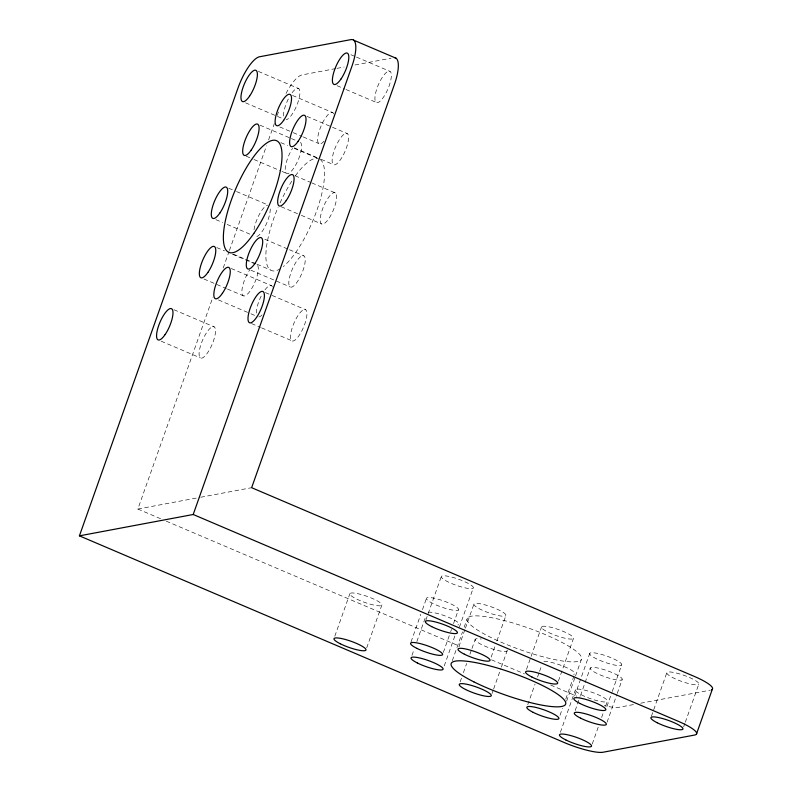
<?xml version="1.0" encoding="UTF-8"?>
<svg xmlns="http://www.w3.org/2000/svg" width="792" height="792" viewBox="0 0 792 792"><rect width="100%" height="100%" fill="white"/><g stroke="black" fill="none" stroke-linecap="round" stroke-linejoin="round"><path stroke-width="0.59" stroke-dasharray="3.96 2.97" d="M160.608 518.74L137.857 509.038L212.909 297.119M223.215 268.003L228.987 251.698M229.403 250.539L266.508 145.738M268.577 139.917L274.349 123.611M277.23 115.464L278.467 111.969M334.828 636.184L349.925 593.545M366.706 647.856L381.803 605.217A16.998 3.247 19.5 0 0 359.608 594.099A16.998 3.247 19.5 0 0 356.182 598.831A16.998 3.247 19.5 0 0 381.803 605.217M411.038 641.926L420.829 614.275M422.463 609.662L426.542 598.138M411.959 655.4L413.998 649.638M416.849 641.579L425.829 616.226M425.839 620.176L441.352 576.388M443.322 652.45L450.262 632.857M450.668 631.709L451.48 629.402M453.519 623.641L458.42 609.81A16.998 3.247 19.5 0 0 436.224 598.693A16.998 3.247 19.5 0 0 432.798 603.435A16.998 3.247 19.5 0 0 458.42 609.81M444.243 665.923L454.856 635.966M459.35 627.234L473.23 588.06A16.998 3.247 19.5 0 0 451.034 576.932A16.998 3.247 19.5 0 0 447.609 581.674A16.998 3.247 19.5 0 0 473.23 588.06M452.321 660.667L462.528 631.867M464.152 627.254L467.419 618.037M458.885 646.599L465.003 629.313M465.419 628.155L473.982 603.959M460.122 681.902L461.756 677.299M463.389 672.685L466.656 663.468M469.913 654.251L471.547 649.638M471.963 648.49L475.22 639.273M491.169 657.112L495.257 645.589M496.891 640.985L505.86 615.632A16.998 3.247 19.5 0 0 483.665 604.514A16.998 3.247 19.5 0 0 480.239 609.246A16.998 3.247 19.5 0 0 505.86 615.632M492 693.574L493.228 690.119M493.634 688.971L500.98 668.23M501.385 667.072L507.098 650.945M526.492 669.448L541.589 626.818M527.729 704.761L535.075 684.021M537.53 677.111L539.164 672.497M539.57 671.349L541.609 665.587M558.37 681.12L573.467 638.491A16.998 3.247 19.5 0 0 551.272 627.363A16.998 3.247 19.5 0 0 547.856 632.105A16.998 3.247 19.5 0 0 573.467 638.491M560.023 715.285L562.468 708.365M565.736 699.148L573.893 676.101M566.587 701.207L575.15 677.012M575.566 675.853L581.279 659.726A60.717 11.583 19.5 0 0 501.999 619.997A60.717 11.583 19.5 0 0 489.773 636.917A60.717 11.583 19.5 0 0 581.279 659.726M560.37 732.333L575.467 689.703M574.665 695.95L589.763 653.321M575.18 710.582L580.071 696.752M580.486 695.604L590.278 667.943M592.248 744.005L599.188 724.423M601.633 717.502L603.672 711.741M605.712 705.979L607.345 701.375A16.998 3.247 19.5 0 0 585.149 690.248A16.998 3.247 19.5 0 0 581.724 694.99A16.998 3.247 19.5 0 0 607.345 701.375M606.949 706.474L611.85 692.644M612.256 691.495L621.641 664.993A16.998 3.247 19.5 0 0 599.445 653.865A16.998 3.247 19.5 0 0 596.02 658.607A16.998 3.247 19.5 0 0 621.641 664.993M607.058 722.254L616.849 694.594M617.255 693.446L622.156 679.615A16.998 3.247 19.5 0 0 599.96 668.497A16.998 3.247 19.5 0 0 596.534 673.23A16.998 3.247 19.5 0 0 622.156 679.615M651.39 716.324L666.894 672.547M683.674 726.848L684.892 723.393M685.308 722.245L698.772 684.219A16.998 3.247 19.5 0 0 676.576 673.091A16.998 3.247 19.5 0 0 673.151 677.833A16.998 3.247 19.5 0 0 698.772 684.219M335.749 68.587L302.099 74.894A31.492 9.652 -66.9 0 0 285.813 93.892M336.956 68.359L344.164 67.003M354.984 64.974L391.05 58.202M137.857 509.038L199.594 497.455M200.802 497.228L251.638 487.694M633.471 704.573L619.047 707.276A31.492 6.009 19.5 0 1 604.266 705.642M640.678 703.217L710.404 690.129M350.905 54.707L355.38 56.618M356.499 57.093L390.08 71.409A16.998 5.207 -66.9 0 1 383.467 97.218A16.998 5.207 -66.9 0 1 375.863 92.06A16.998 5.207 -66.9 0 1 390.08 71.409M337.026 85.684L344.857 89.021M345.975 89.496L376.19 102.386M258.36 71.389L298.653 88.565M292.505 95.466L332.798 112.642M306.999 116.404L347.292 133.581A16.998 5.207 -66.9 0 1 340.679 159.39A16.998 5.207 -66.9 0 1 333.076 154.232A16.998 5.207 -66.9 0 1 347.292 133.581M245.599 102.841L282.526 118.582M279.744 126.918L292.05 132.165M293.169 132.64L302.128 136.462M303.247 136.937L318.919 143.619M260.073 125.215L290.288 138.095M291.406 138.57L295.881 140.481M294.238 147.856L319.978 158.826M321.097 159.311L333.402 164.558M280.843 142.639L287.555 145.5M294.268 148.361L317.77 158.38M295.06 175.755L310.721 182.437M311.84 182.912L335.343 192.931A16.998 5.207 -66.9 0 1 328.73 218.74A16.998 5.207 -66.9 0 1 321.136 213.583A16.998 5.207 -66.9 0 1 335.343 192.931M246.183 156.182L252.895 159.053M254.024 159.529L280.883 170.973M282.002 171.458L286.476 173.359M281.17 206.732L300.198 214.84M301.316 215.325L321.463 223.908M228.69 188.209L235.402 191.07M236.521 191.555L267.854 204.91M264.795 239.233L288.298 249.252M289.417 249.727L303.96 255.935A16.998 5.207 -66.9 0 1 297.346 281.744A16.998 5.207 -66.9 0 1 289.753 276.586A16.998 5.207 -66.9 0 1 303.96 255.935M215.919 219.661L222.631 222.522M227.116 224.433L252.856 235.412M233.492 254.212L255.875 263.756M256.994 264.231L270.428 269.963M216.741 247.569L224.572 250.906M232.412 254.242L257.034 264.746A16.998 5.207 -66.9 0 1 253.202 285.853A16.998 5.207 -66.9 0 1 242.065 293.763A16.998 5.207 -66.9 0 1 249.757 269.904M250.906 270.211L290.08 286.912M231.234 268.498L271.527 285.674M265.379 292.585L270.973 294.97M272.092 295.446L305.672 309.761A16.998 5.207 -66.9 0 1 299.059 335.57A16.998 5.207 -66.9 0 1 291.456 330.413A16.998 5.207 -66.9 0 1 305.672 309.761M203.98 279.022L226.364 288.555M227.482 289.04L243.144 295.713M218.473 299.95L249.807 313.315M250.925 313.79L255.4 315.701M251.5 323.562L260.449 327.373M261.568 327.848L291.783 340.738M173.953 309.741L214.246 326.918A16.998 5.207 -66.9 0 1 207.633 352.727A16.998 5.207 -66.9 0 1 200.03 347.569A16.998 5.207 -66.9 0 1 214.246 326.918M161.192 341.194L200.366 357.895M166.29 521.166L459.687 646.242M491.525 659.815L524.512 673.883M550.658 685.031L576.814 696.178M543.886 661.617A16.998 3.247 19.5 0 1 564.805 666.834A16.998 3.247 19.5 0 1 573.656 674.309M507.068 650.034A16.998 3.247 19.5 0 1 485.13 646.242A16.998 3.247 19.5 0 1 481.288 639.045M428.106 612.256A16.998 3.247 19.5 0 1 449.024 617.473A16.998 3.247 19.5 0 1 457.875 624.947M320.017 159.34A60.717 18.612 -66.9 0 1 317.404 208.781A60.717 18.612 -66.9 0 1 283.298 266.558M280.467 268.617A60.717 18.612 -66.9 0 1 278.091 207.355M280.051 202.91A60.717 18.612 -66.9 0 1 292.139 180.635M295.436 175.814A60.717 18.612 -66.9 0 1 318.245 158.529M324.047 141.184A16.998 5.207 -66.9 0 1 319.82 129.264A16.998 5.207 -66.9 0 1 333.699 113.939M300.356 142.392A16.998 5.207 -66.9 0 1 296.693 163.172A16.998 5.207 -66.9 0 1 285.476 171.745A16.998 5.207 -66.9 0 1 292.555 148.351M270.24 208.949A16.998 5.207 -66.9 0 1 264.478 227.759A16.998 5.207 -66.9 0 1 255.093 236.363M254.024 229.72A16.998 5.207 -66.9 0 1 267.607 205.148M264.964 289.842A16.998 5.207 -66.9 0 1 272.418 286.981M262.083 314.939A16.998 5.207 -66.9 0 1 257.638 316.651M256.38 313.087A16.998 5.207 -66.9 0 1 262.142 294.277M292.1 92.733A16.998 5.207 -66.9 0 1 299.287 97.604A16.998 5.207 -66.9 0 1 286.14 119.78M283.506 115.979A16.998 5.207 -66.9 0 1 289.268 97.169"/><path stroke-width="1.19" d="M79.418 535.847L238.006 88.021A31.492 9.652 -66.9 0 1 259.568 56.767L350.925 39.62A31.492 9.652 -66.9 0 1 351.787 66.667L193.198 514.493L79.418 535.847L564.32 742.569A31.492 6.009 19.5 0 0 603.138 752.222L694.485 735.075A31.492 6.009 19.5 0 0 678.091 721.215L193.198 514.493M696.445 734.125L712.354 689.188M353.47 40.075L395.99 58.202M711.622 689.763A31.492 6.009 19.5 0 0 694.01 676.279L251.638 487.694L394.307 84.794A31.492 9.652 -66.9 0 0 394.822 57.727M253.866 233.383A60.717 18.612 -66.9 0 0 277.487 141.204A60.717 18.612 -66.9 0 0 226.73 214.969A60.717 18.612 -66.9 0 0 253.866 233.383M298.148 141.263A16.998 5.207 -66.9 0 0 304.762 115.454A16.998 5.207 -66.9 0 0 290.555 136.105A16.998 5.207 -66.9 0 0 298.148 141.263M283.655 120.325A16.998 5.207 -66.9 0 0 290.268 94.515A16.998 5.207 -66.9 0 0 276.062 115.167A16.998 5.207 -66.9 0 0 283.655 120.325M251.213 150.064A16.998 5.207 -66.9 0 0 257.836 124.255A16.998 5.207 -66.9 0 0 243.619 144.906A16.998 5.207 -66.9 0 0 251.213 150.064M219.829 213.068A16.998 5.207 -66.9 0 0 226.453 187.258A16.998 5.207 -66.9 0 0 212.236 207.91A16.998 5.207 -66.9 0 0 219.829 213.068M207.89 272.418A16.998 5.207 -66.9 0 0 214.503 246.609A16.998 5.207 -66.9 0 0 200.287 267.26A16.998 5.207 -66.9 0 0 207.89 272.418M222.384 293.357A16.998 5.207 -66.9 0 0 228.997 267.548A16.998 5.207 -66.9 0 0 214.78 288.199A16.998 5.207 -66.9 0 0 222.384 293.357M254.816 263.617A16.998 5.207 -66.9 0 0 261.439 237.808A16.998 5.207 -66.9 0 0 247.223 258.459A16.998 5.207 -66.9 0 0 254.816 263.617M286.199 200.614A16.998 5.207 -66.9 0 0 292.822 174.804A16.998 5.207 -66.9 0 0 278.606 195.456A16.998 5.207 -66.9 0 0 286.199 200.614M165.102 334.59A16.998 5.207 -66.9 0 0 171.715 308.781A16.998 5.207 -66.9 0 0 157.509 329.432A16.998 5.207 -66.9 0 0 165.102 334.59M256.529 317.434A16.998 5.207 -66.9 0 0 263.142 291.624A16.998 5.207 -66.9 0 0 248.935 312.286A16.998 5.207 -66.9 0 0 256.529 317.434M340.936 79.081A16.998 5.207 -66.9 0 0 347.549 53.272A16.998 5.207 -66.9 0 0 333.333 73.933A16.998 5.207 -66.9 0 0 340.936 79.081M249.51 96.238A16.998 5.207 -66.9 0 0 256.123 70.429A16.998 5.207 -66.9 0 0 241.916 91.08A16.998 5.207 -66.9 0 0 249.51 96.238M473.863 681.862A60.717 11.583 19.5 0 0 565.359 704.662A60.717 11.583 19.5 0 0 486.08 664.933A60.717 11.583 19.5 0 0 473.863 681.862M580.11 703.543A16.998 3.247 19.5 0 0 605.731 709.929A16.998 3.247 19.5 0 0 583.526 698.811A16.998 3.247 19.5 0 0 580.11 703.543M580.625 718.176A16.998 3.247 19.5 0 0 606.236 724.561A16.998 3.247 19.5 0 0 584.041 713.434A16.998 3.247 19.5 0 0 580.625 718.176M533.174 712.354A16.998 3.247 19.5 0 0 558.796 718.74A16.998 3.247 19.5 0 0 536.6 707.612A16.998 3.247 19.5 0 0 533.174 712.354M465.567 689.495A16.998 3.247 19.5 0 0 491.188 695.881A16.998 3.247 19.5 0 0 468.993 684.763A16.998 3.247 19.5 0 0 465.567 689.495M417.394 662.993A16.998 3.247 19.5 0 0 443.015 669.379A16.998 3.247 19.5 0 0 420.819 658.251A16.998 3.247 19.5 0 0 417.394 662.993M416.889 648.371A16.998 3.247 19.5 0 0 442.51 654.756A16.998 3.247 19.5 0 0 420.305 643.629A16.998 3.247 19.5 0 0 416.889 648.371M464.33 654.182A16.998 3.247 19.5 0 0 489.951 660.568A16.998 3.247 19.5 0 0 467.755 649.45A16.998 3.247 19.5 0 0 464.33 654.182M531.937 677.041A16.998 3.247 19.5 0 0 557.558 683.427A16.998 3.247 19.5 0 0 535.362 672.299A16.998 3.247 19.5 0 0 531.937 677.041M340.273 643.767A16.998 3.247 19.5 0 0 365.894 650.153A16.998 3.247 19.5 0 0 343.688 639.035A16.998 3.247 19.5 0 0 340.273 643.767M431.69 626.611A16.998 3.247 19.5 0 0 457.311 632.996A16.998 3.247 19.5 0 0 435.115 621.878A16.998 3.247 19.5 0 0 431.69 626.611M657.241 722.769A16.998 3.247 19.5 0 0 682.852 729.155A16.998 3.247 19.5 0 0 660.657 718.027A16.998 3.247 19.5 0 0 657.241 722.769M565.815 739.926A16.998 3.247 19.5 0 0 591.436 746.312A16.998 3.247 19.5 0 0 569.23 735.184A16.998 3.247 19.5 0 0 565.815 739.926"/></g></svg>
